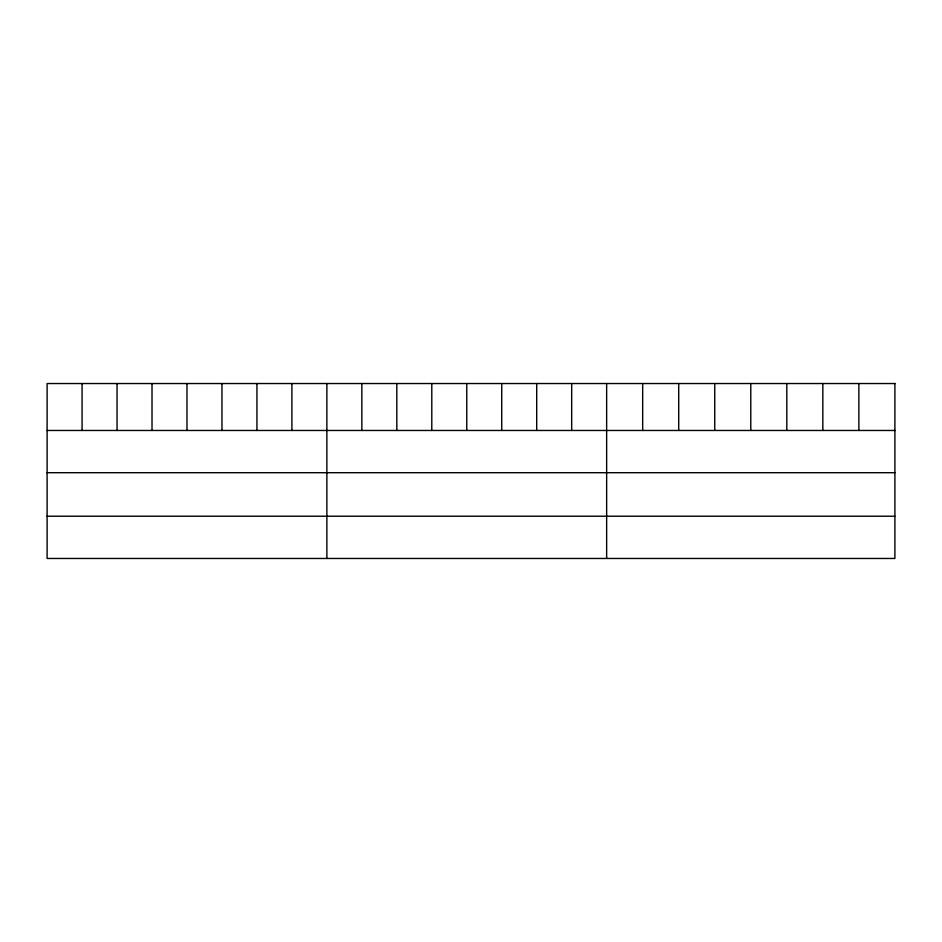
<?xml version="1.0" encoding="UTF-8"?>
<svg xmlns="http://www.w3.org/2000/svg" width="942" height="942" viewBox="0 0 942 942"><rect width="100%" height="100%" fill="white"/><g stroke="black" fill="none" stroke-linecap="round" stroke-linejoin="round"><path stroke-width="1.41" d="M47.1 430.47L894.9 430.47M47.1 472.707L894.9 472.707M47.1 516.216L894.9 516.216M858.868 383.535L858.868 430.47M822.837 383.535L822.837 430.47M786.806 383.535L786.806 430.47M750.774 383.535L750.774 430.47M714.742 383.535L714.742 430.47M678.711 383.535L678.711 430.47M642.679 383.535L642.679 430.47M606.648 383.535L606.648 558.465M571.676 383.535L571.676 430.47M536.705 383.535L536.705 430.47M501.733 383.535L501.733 430.47M466.761 383.535L466.761 430.47M431.789 383.535L431.789 430.47M396.817 383.535L396.817 430.47M361.846 383.535L361.846 430.47M326.874 383.535L326.874 558.465M291.902 383.535L291.902 430.47M256.93 383.535L256.93 430.47M221.959 383.535L221.959 430.47M186.987 383.535L186.987 430.47M152.015 383.535L152.015 430.47M117.044 383.535L117.044 430.47M82.072 383.535L82.072 430.47M894.9 383.535L47.1 383.535L47.1 558.465L894.9 558.465L894.9 383.535"/></g></svg>
